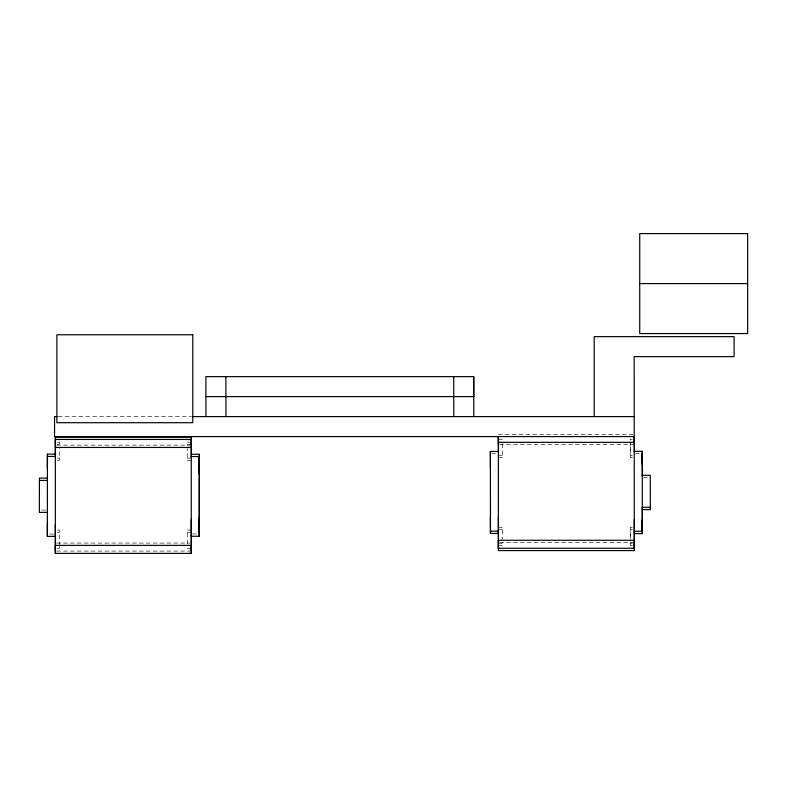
<?xml version="1.0" encoding="UTF-8"?>
<svg xmlns="http://www.w3.org/2000/svg" width="787" height="787" viewBox="0 0 787 787"><rect width="100%" height="100%" fill="white"/><g stroke="black" fill="none" stroke-linecap="round" stroke-linejoin="round"><path stroke-width="0.59" stroke-dasharray="3.94 2.95" d="M58.248 416.598L190.867 416.598M498.368 434.345L633.053 434.345M498.368 439.333L502.372 439.333L502.372 440.405M632.286 439.333L630.279 439.333L630.279 440.405M57.421 442.137L59.419 442.137L59.34 445.521M191.33 442.137L187.336 442.137L187.247 445.521M57.343 444.448L59.34 444.448M187.247 444.448L191.251 444.448M499.676 444.645L633.132 444.645M56.644 445.137L190.1 445.137M635.503 453.646L640.067 453.646M491.6 453.774L497.305 453.774M498.368 455.329L502.372 455.329M632.286 455.329L630.279 455.329L630.279 443.337M498.446 457.64L502.45 457.64L502.372 443.337M632.364 457.64L630.367 457.64L630.367 442.717M57.421 458.123L59.419 458.123M187.336 458.123L191.33 458.123M57.343 460.434L59.34 460.434L59.419 448.059M191.251 460.434L187.247 460.434L187.247 448.442M643.5 477.63L649.206 477.63M41.711 510.094L46.285 510.094M498.368 527.28L502.372 527.28L502.372 539.272M632.286 527.28L630.279 527.28L630.279 539.272M498.446 529.592L502.45 529.592M632.364 529.592L630.367 529.592L630.367 539.656M57.421 530.074L59.419 530.074L59.34 544.378M191.33 530.074L187.336 530.074L187.247 544.378M57.343 532.386L59.34 532.386M187.247 532.386L191.251 532.386M192.471 533.94L198.186 533.94M49.709 534.078L54.273 534.078M499.676 542.587L633.132 542.587M56.644 543.069L190.1 543.069M498.368 543.266L502.372 543.266M630.279 542.194L630.279 543.266L632.286 543.266M498.446 545.578L502.45 545.578L502.372 542.194M632.364 545.578L630.367 545.578L630.367 543.237M57.343 548.382L59.34 548.382L59.34 546.04M191.251 548.382L187.247 548.382L187.247 546.04M56.644 551.067L190.1 551.067"/><path stroke-width="1.18" d="M55.336 524.683L55.336 536.39L47.348 536.39L47.427 522.371M47.348 468.147L47.427 454.129L55.424 454.129M55.336 553.379L55.336 545.381L191.251 545.381L191.251 553.379L55.336 553.379L55.336 439.451L191.251 439.451L191.251 553.379M55.424 445.137L55.424 437.139L191.33 437.139L191.33 457.05M191.251 519.184L191.251 536.252L199.239 536.252L199.239 519.184M191.251 457.08L191.251 456.578L199.239 456.578L199.239 536.252M191.33 445.137L191.33 437.139M199.239 473.646L199.239 456.578M199.327 516.872L199.327 533.94L199.327 454.266L191.33 454.266M199.327 471.334L199.327 454.266M498.368 517.148L498.446 533.458L490.458 533.458L490.38 517.148M490.458 467.773L490.38 451.463L498.368 451.463M498.368 548.264L498.368 540.266L634.283 540.266L634.283 548.264L498.368 548.264L498.368 436.628L498.446 444.645M634.361 532.228L634.361 533.586L642.359 533.586L642.359 521.879M634.283 519.568L634.283 531.274L642.271 531.274L642.271 519.568M634.361 444.645L634.361 436.657L634.361 451.718M642.271 463.041L642.271 451.325L634.283 451.325M642.359 465.353L642.359 453.646L642.359 476.037M639.723 283.595L747.65 283.595M473.794 416.598L473.715 376.629L205.889 376.629L205.978 416.598M205.889 396.609L473.794 396.609M57.018 416.598L54.559 416.598L54.559 436.588L634.174 436.588M192.097 416.598L634.174 416.598M498.368 442.333L634.283 442.333M55.336 447.449L191.251 447.449M47.348 456.44L55.336 456.44M642.271 475.318L650.269 475.318L650.347 509.602L642.359 509.602M47.427 478.112L39.429 478.112L39.35 512.406L47.348 512.406M39.35 480.424L47.348 480.424M642.271 507.29L650.269 507.29M490.38 531.136L498.368 531.136M642.359 507.467L642.359 533.586M642.271 451.325L642.271 531.274M634.361 530.664L634.361 550.575L498.446 550.575L498.446 530.664M634.283 548.264L634.174 356.639L734.104 356.639L734.104 336.649L594.195 336.649L594.195 416.598M498.446 436.657L498.446 452.574M490.38 451.463L490.458 533.458M473.715 376.629L473.715 396.609M453.804 416.598L453.725 376.629M225.879 376.629L225.958 416.598M191.33 535.14L191.33 551.067M55.424 437.139L55.424 457.05M55.424 536.006L55.424 551.067M47.427 454.129L47.348 536.39M747.65 233.621L639.723 233.621L639.723 333.56L747.65 333.56L747.65 233.621M192.785 334.76L56.88 334.76L56.88 422.708L192.785 422.708L192.785 334.76"/></g></svg>
